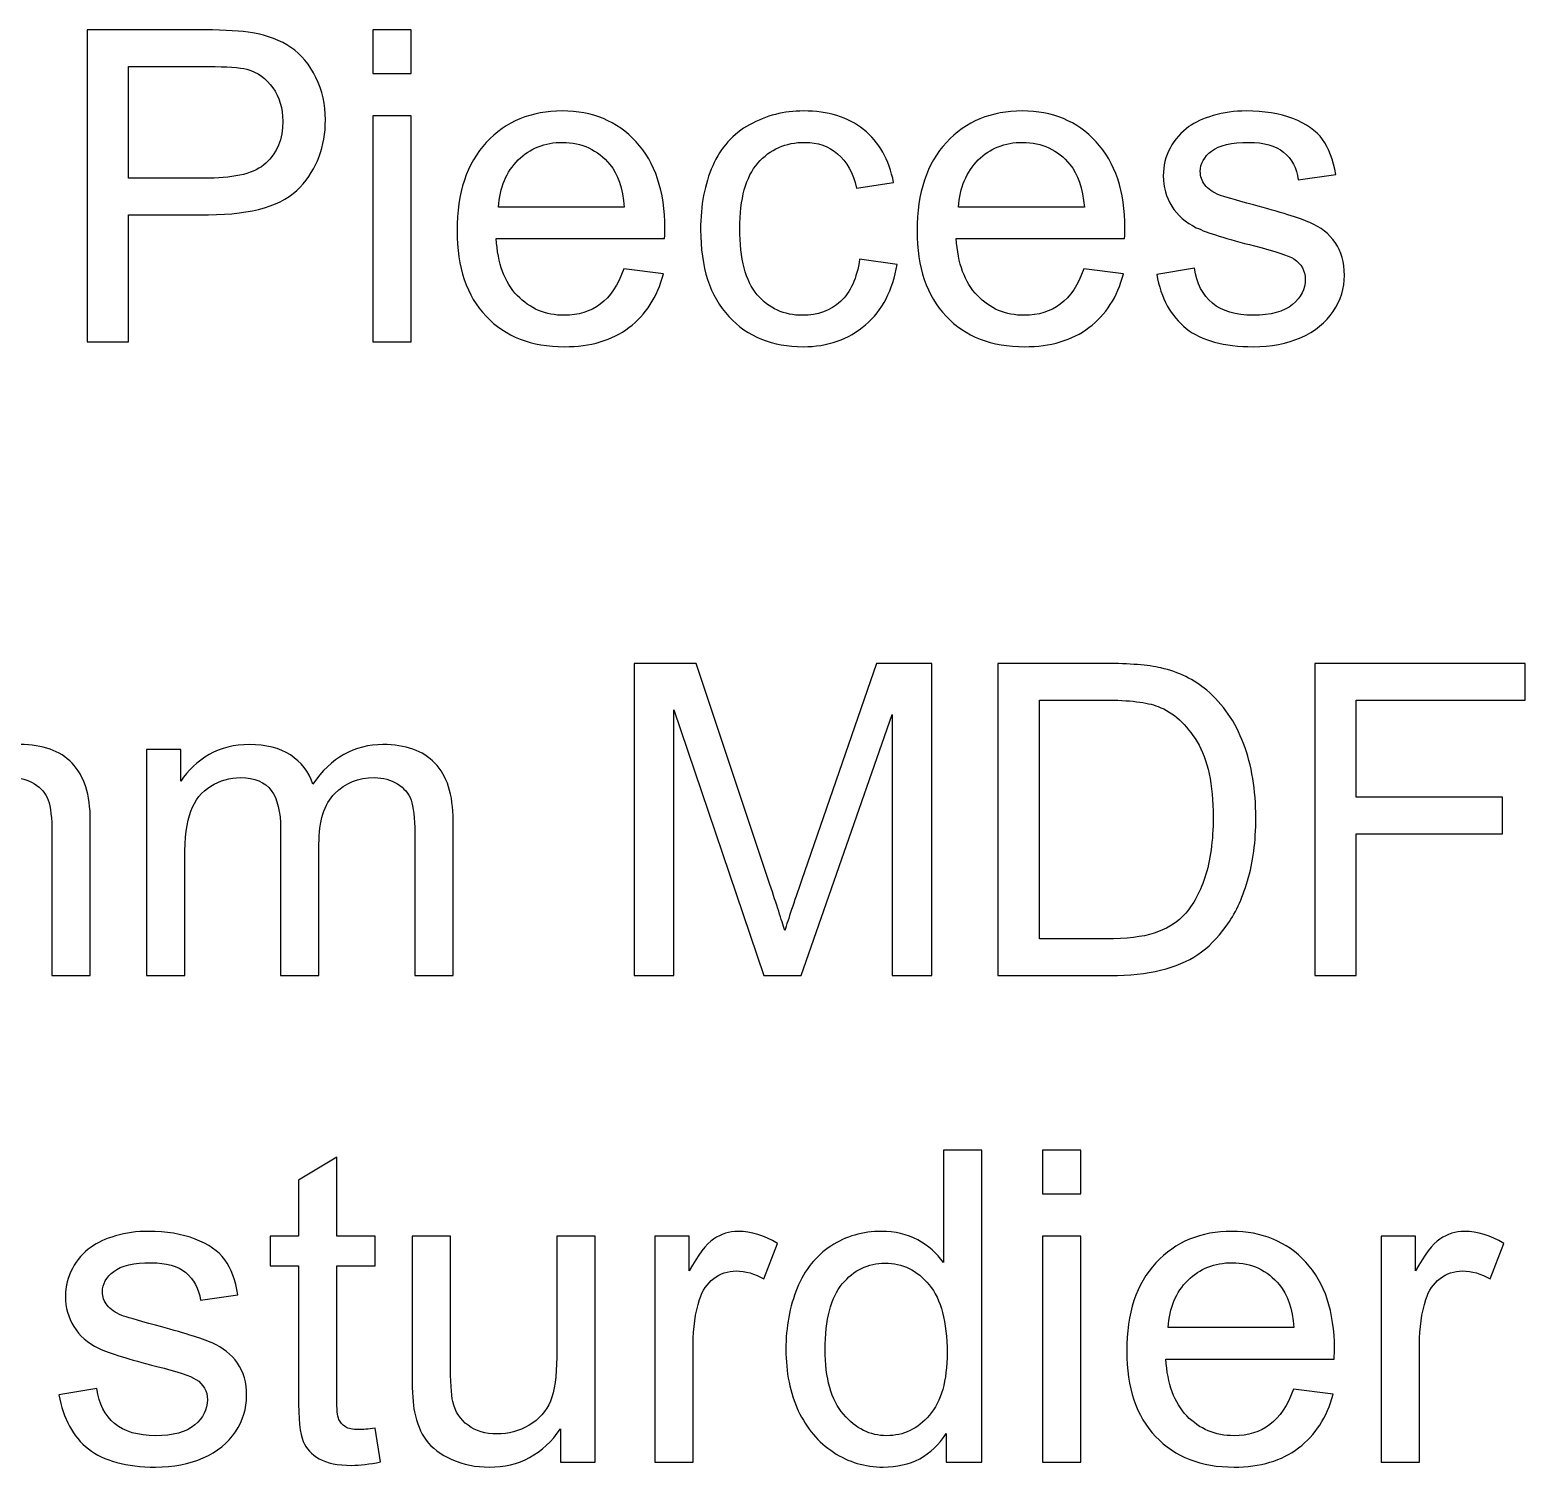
# Model space of a CAD drawing. Header units: millimetres. Extents: x 198 to 2323, y -968 to 148.
# Drawn here: x 537.8 to 625, y -947.5 to -863.8 of the extents above; entities that cross this region are included whole.
import ezdxf

# ---------------------------------------------------------------- set-up
doc = ezdxf.new("R2010")
doc.units = ezdxf.units.MM
doc.header["$MEASUREMENT"] = 0
doc.layers.add('Layer 1', color=7, linetype='Continuous')

msp = doc.modelspace()

# ---------------------------------------------------------------- linework, layer by layer
at = {"layer": 'Layer 1', "color": 250}
for points, knots in [([(541.1625, -881.9377), (541.1625, -881.9377), (541.1625, -863.7513), (541.1625, -863.7513), (541.1625, -863.7513), (548.029, -863.7513), (548.029, -863.7513), (549.2355, -863.7513), (550.1583, -863.8106), (550.7976, -863.9249), (551.6908, -864.073), (552.4401, -864.3567), (553.0455, -864.7715), (553.6508, -865.1906), (554.1377, -865.7748), (554.506, -866.5241), (554.8743, -867.2734), (555.0563, -868.0989), (555.0563, -869.0006), (555.0563, -870.5416), (554.5652, -871.8497), (553.5789, -872.9165), (552.5967, -873.9875), (550.8145, -874.5209), (548.2406, -874.5209), (548.2406, -874.5209), (543.5755, -874.5209), (543.5755, -874.5209), (543.5755, -874.5209), (543.5755, -881.9377), (543.5755, -881.9377), (543.5755, -881.9377), (541.1625, -881.9377), (541.1625, -881.9377)], [0, 0, 0, 0, 0.0909091, 0.0909091, 0.0909091, 0.1818182, 0.1818182, 0.1818182, 0.2727273, 0.2727273, 0.2727273, 0.3636364, 0.3636364, 0.3636364, 0.4545455, 0.4545455, 0.4545455, 0.5454545, 0.5454545, 0.5454545, 0.6363636, 0.6363636, 0.6363636, 0.7272727, 0.7272727, 0.7272727, 0.8181818, 0.8181818, 0.8181818, 0.9090909, 0.9090909, 0.9090909, 1, 1, 1, 1]), ([(557.8249, -866.2913), (557.8249, -866.2913), (557.8249, -863.7513), (557.8249, -863.7513), (557.8249, -863.7513), (560.0601, -863.7513), (560.0601, -863.7513), (560.0601, -863.7513), (560.0601, -866.2913), (560.0601, -866.2913), (560.0601, -866.2913), (557.8249, -866.2913), (557.8249, -866.2913)], [0, 0, 0, 0, 0.25, 0.25, 0.25, 0.5, 0.5, 0.5, 0.75, 0.75, 0.75, 1, 1, 1, 1]), ([(543.5755, -872.3873), (543.5755, -872.3873), (548.2745, -872.3873), (548.2745, -872.3873), (549.8324, -872.3873), (550.933, -872.0994), (551.5892, -871.5195), (552.2411, -870.9395), (552.5671, -870.1267), (552.5671, -869.0726), (552.5671, -868.3148), (552.3766, -867.6629), (551.9914, -867.121), (551.6061, -866.5792), (551.0981, -866.2193), (550.4716, -866.0458), (550.0652, -865.9399), (549.3159, -865.8849), (548.2279, -865.8849), (548.2279, -865.8849), (543.5755, -865.8849), (543.5755, -865.8849), (543.5755, -865.8849), (543.5755, -872.3873), (543.5755, -872.3873)], [0, 0, 0, 0, 0.125, 0.125, 0.125, 0.25, 0.25, 0.25, 0.375, 0.375, 0.375, 0.5, 0.5, 0.5, 0.625, 0.625, 0.625, 0.75, 0.75, 0.75, 0.875, 0.875, 0.875, 1, 1, 1, 1]), ([(557.8249, -881.9377), (557.8249, -881.9377), (557.8249, -868.7551), (557.8249, -868.7551), (557.8249, -868.7551), (560.0601, -868.7551), (560.0601, -868.7551), (560.0601, -868.7551), (560.0601, -881.9377), (560.0601, -881.9377), (560.0601, -881.9377), (557.8249, -881.9377), (557.8249, -881.9377)], [0, 0, 0, 0, 0.25, 0.25, 0.25, 0.5, 0.5, 0.5, 0.75, 0.75, 0.75, 1, 1, 1, 1]), ([(572.4595, -877.6705), (572.4595, -877.6705), (574.7709, -877.9753), (574.7709, -877.9753), (574.4111, -879.3173), (573.738, -880.3629), (572.7558, -881.1037), (571.7737, -881.8446), (570.5206, -882.2171), (568.9924, -882.2171), (567.0705, -882.2171), (565.5465, -881.6244), (564.4204, -880.4391), (563.2943, -879.258), (562.7313, -877.5943), (562.7313, -875.4565), (562.7313, -873.2467), (563.2986, -871.5279), (564.4373, -870.3087), (565.5761, -869.0853), (567.0535, -868.4757), (568.8696, -868.4757), (570.6265, -868.4757), (572.0616, -869.0726), (573.1749, -870.2706), (574.2883, -871.4687), (574.8471, -873.1535), (574.8471, -875.3252), (574.8471, -875.4565), (574.8429, -875.6554), (574.8344, -875.9179), (574.8344, -875.9179), (565.0173, -875.9179), (565.0173, -875.9179), (565.102, -877.3615), (565.5084, -878.4706), (566.245, -879.2368), (566.9773, -880.0031), (567.896, -880.3883), (568.9924, -880.3883), (569.8094, -880.3883), (570.5079, -880.1724), (571.0837, -879.7406), (571.6636, -879.3088), (572.1208, -878.6188), (572.4595, -877.6705)], [0, 0, 0, 0, 0.0666667, 0.0666667, 0.0666667, 0.1333333, 0.1333333, 0.1333333, 0.2, 0.2, 0.2, 0.2666667, 0.2666667, 0.2666667, 0.3333333, 0.3333333, 0.3333333, 0.4, 0.4, 0.4, 0.4666667, 0.4666667, 0.4666667, 0.5333333, 0.5333333, 0.5333333, 0.6, 0.6, 0.6, 0.6666667, 0.6666667, 0.6666667, 0.7333333, 0.7333333, 0.7333333, 0.8, 0.8, 0.8, 0.8666667, 0.8666667, 0.8666667, 0.9333333, 0.9333333, 0.9333333, 1, 1, 1, 1]), ([(586.2051, -877.1117), (586.2051, -877.1117), (588.3895, -877.4165), (588.3895, -877.4165), (588.1482, -878.9193), (587.5386, -880.092), (586.5522, -880.9429), (585.5659, -881.7938), (584.3509, -882.2171), (582.9158, -882.2171), (581.1166, -882.2171), (579.6688, -881.6287), (578.5766, -880.4518), (577.4802, -879.2749), (576.9341, -877.5901), (576.9341, -875.3972), (576.9341, -873.9748), (577.1712, -872.7344), (577.6411, -871.6676), (578.111, -870.6051), (578.8264, -869.805), (579.7916, -869.2758), (580.7526, -868.7424), (581.7982, -868.4757), (582.9327, -868.4757), (584.3594, -868.4757), (585.532, -868.8355), (586.4379, -869.5594), (587.3481, -870.2833), (587.9323, -871.312), (588.1863, -872.6413), (588.1863, -872.6413), (586.0273, -872.9715), (586.0273, -872.9715), (585.8199, -872.0867), (585.4558, -871.4221), (584.9266, -870.9734), (584.4017, -870.5289), (583.7667, -870.3045), (583.0216, -870.3045), (581.8956, -870.3045), (580.9812, -870.7067), (580.2742, -871.511), (579.5715, -872.3196), (579.2201, -873.5896), (579.2201, -875.3337), (579.2201, -877.1032), (579.5588, -878.3859), (580.2361, -879.186), (580.9177, -879.9861), (581.8024, -880.3883), (582.8904, -880.3883), (583.7709, -880.3883), (584.5033, -880.1216), (585.0875, -879.584), (585.6759, -879.0506), (586.0485, -878.2251), (586.2051, -877.1117)], [0, 0, 0, 0, 0.0526316, 0.0526316, 0.0526316, 0.1052632, 0.1052632, 0.1052632, 0.1578947, 0.1578947, 0.1578947, 0.2105263, 0.2105263, 0.2105263, 0.2631579, 0.2631579, 0.2631579, 0.3157895, 0.3157895, 0.3157895, 0.3684211, 0.3684211, 0.3684211, 0.4210526, 0.4210526, 0.4210526, 0.4736842, 0.4736842, 0.4736842, 0.5263158, 0.5263158, 0.5263158, 0.5789474, 0.5789474, 0.5789474, 0.6315789, 0.6315789, 0.6315789, 0.6842105, 0.6842105, 0.6842105, 0.7368421, 0.7368421, 0.7368421, 0.7894737, 0.7894737, 0.7894737, 0.8421053, 0.8421053, 0.8421053, 0.8947368, 0.8947368, 0.8947368, 0.9473684, 0.9473684, 0.9473684, 1, 1, 1, 1]), ([(599.2861, -877.6705), (599.2861, -877.6705), (601.5975, -877.9753), (601.5975, -877.9753), (601.2377, -879.3173), (600.5646, -880.3629), (599.5824, -881.1037), (598.6003, -881.8446), (597.3472, -882.2171), (595.819, -882.2171), (593.8971, -882.2171), (592.3731, -881.6244), (591.247, -880.4391), (590.1209, -879.258), (589.5579, -877.5943), (589.5579, -875.4565), (589.5579, -873.2467), (590.1252, -871.5279), (591.2639, -870.3087), (592.4027, -869.0853), (593.8801, -868.4757), (595.6962, -868.4757), (597.4531, -868.4757), (598.8882, -869.0726), (600.0015, -870.2706), (601.1149, -871.4687), (601.6737, -873.1535), (601.6737, -875.3252), (601.6737, -875.4565), (601.6695, -875.6554), (601.661, -875.9179), (601.661, -875.9179), (591.8439, -875.9179), (591.8439, -875.9179), (591.9286, -877.3615), (592.335, -878.4706), (593.0716, -879.2368), (593.8039, -880.0031), (594.7226, -880.3883), (595.819, -880.3883), (596.636, -880.3883), (597.3345, -880.1724), (597.9103, -879.7406), (598.4902, -879.3088), (598.9474, -878.6188), (599.2861, -877.6705)], [0, 0, 0, 0, 0.0666667, 0.0666667, 0.0666667, 0.1333333, 0.1333333, 0.1333333, 0.2, 0.2, 0.2, 0.2666667, 0.2666667, 0.2666667, 0.3333333, 0.3333333, 0.3333333, 0.4, 0.4, 0.4, 0.4666667, 0.4666667, 0.4666667, 0.5333333, 0.5333333, 0.5333333, 0.6, 0.6, 0.6, 0.6666667, 0.6666667, 0.6666667, 0.7333333, 0.7333333, 0.7333333, 0.8, 0.8, 0.8, 0.8666667, 0.8666667, 0.8666667, 0.9333333, 0.9333333, 0.9333333, 1, 1, 1, 1]), ([(603.5321, -878.0007), (603.5321, -878.0007), (605.7419, -877.6451), (605.7419, -877.6451), (605.8647, -878.5299), (606.2118, -879.2072), (606.7791, -879.6813), (607.3463, -880.1512), (608.1422, -880.3883), (609.1582, -880.3883), (610.1869, -880.3883), (610.9489, -880.1809), (611.4484, -879.7618), (611.9437, -879.3469), (612.1935, -878.8558), (612.1935, -878.2928), (612.1935, -877.789), (611.9691, -877.3911), (611.5246, -877.1032), (611.2114, -876.9043), (610.4494, -876.6545), (609.2386, -876.3455), (607.6046, -875.9348), (606.4743, -875.5792), (605.8393, -875.2787), (605.2085, -874.9739), (604.7301, -874.559), (604.4042, -874.0256), (604.0782, -873.4964), (603.9131, -872.908), (603.9131, -872.2645), (603.9131, -871.6761), (604.0486, -871.1342), (604.3153, -870.6347), (604.5862, -870.1352), (604.9503, -869.7203), (605.4117, -869.3901), (605.7588, -869.1361), (606.233, -868.9202), (606.8299, -868.7424), (607.431, -868.5646), (608.0702, -868.4757), (608.756, -868.4757), (609.789, -868.4757), (610.6949, -868.6239), (611.4738, -868.9244), (612.257, -869.2208), (612.8327, -869.6272), (613.2053, -870.1352), (613.5736, -870.6474), (613.8318, -871.329), (613.9715, -872.1841), (613.9715, -872.1841), (611.7871, -872.4889), (611.7871, -872.4889), (611.6897, -871.8031), (611.4019, -871.2655), (610.9277, -870.8802), (610.4536, -870.495), (609.7847, -870.3045), (608.9169, -870.3045), (607.8967, -870.3045), (607.1643, -870.4738), (606.7283, -870.8125), (606.2922, -871.1512), (606.0721, -871.5491), (606.0721, -872.0021), (606.0721, -872.2899), (606.161, -872.5524), (606.343, -872.7852), (606.5251, -873.0223), (606.8087, -873.2213), (607.1982, -873.3779), (607.4225, -873.4626), (608.0745, -873.6531), (609.1667, -873.9494), (610.7415, -874.3685), (611.8421, -874.7156), (612.4687, -874.9823), (613.0952, -875.249), (613.5863, -875.6427), (613.9419, -876.1507), (614.3017, -876.663), (614.4795, -877.298), (614.4795, -878.06), (614.4795, -878.8008), (614.2636, -879.4993), (613.8276, -880.1555), (613.3915, -880.8116), (612.765, -881.3196), (611.948, -881.6795), (611.1267, -882.0393), (610.1996, -882.2171), (609.1667, -882.2171), (607.4564, -882.2171), (606.1483, -881.8615), (605.2508, -881.1545), (604.3534, -880.4433), (603.7819, -879.3935), (603.5321, -878.0007)], [0, 0, 0, 0, 0.030303, 0.030303, 0.030303, 0.0606061, 0.0606061, 0.0606061, 0.0909091, 0.0909091, 0.0909091, 0.1212121, 0.1212121, 0.1212121, 0.1515152, 0.1515152, 0.1515152, 0.1818182, 0.1818182, 0.1818182, 0.2121212, 0.2121212, 0.2121212, 0.2424242, 0.2424242, 0.2424242, 0.2727273, 0.2727273, 0.2727273, 0.3030303, 0.3030303, 0.3030303, 0.3333333, 0.3333333, 0.3333333, 0.3636364, 0.3636364, 0.3636364, 0.3939394, 0.3939394, 0.3939394, 0.4242424, 0.4242424, 0.4242424, 0.4545455, 0.4545455, 0.4545455, 0.4848485, 0.4848485, 0.4848485, 0.5151515, 0.5151515, 0.5151515, 0.5454545, 0.5454545, 0.5454545, 0.5757576, 0.5757576, 0.5757576, 0.6060606, 0.6060606, 0.6060606, 0.6363636, 0.6363636, 0.6363636, 0.6666667, 0.6666667, 0.6666667, 0.6969697, 0.6969697, 0.6969697, 0.7272727, 0.7272727, 0.7272727, 0.7575758, 0.7575758, 0.7575758, 0.7878788, 0.7878788, 0.7878788, 0.8181818, 0.8181818, 0.8181818, 0.8484848, 0.8484848, 0.8484848, 0.8787879, 0.8787879, 0.8787879, 0.9090909, 0.9090909, 0.9090909, 0.9393939, 0.9393939, 0.9393939, 0.969697, 0.969697, 0.969697, 1, 1, 1, 1]), ([(565.1443, -874.0891), (565.1443, -874.0891), (572.4849, -874.0891), (572.4849, -874.0891), (572.3875, -872.98), (572.1039, -872.1502), (571.6425, -871.5957), (570.9355, -870.7363), (570.0126, -870.3045), (568.8823, -870.3045), (567.8579, -870.3045), (566.9985, -870.6474), (566.3, -871.3332), (565.6057, -872.019), (565.2205, -872.9376), (565.1443, -874.0891)], [0, 0, 0, 0, 0.2, 0.2, 0.2, 0.4, 0.4, 0.4, 0.6, 0.6, 0.6, 0.8, 0.8, 0.8, 1, 1, 1, 1]), ([(591.9709, -874.0891), (591.9709, -874.0891), (599.3115, -874.0891), (599.3115, -874.0891), (599.2141, -872.98), (598.9305, -872.1502), (598.4691, -871.5957), (597.7621, -870.7363), (596.8392, -870.3045), (595.7089, -870.3045), (594.6845, -870.3045), (593.8251, -870.6474), (593.1266, -871.3332), (592.4323, -872.019), (592.0471, -872.9376), (591.9709, -874.0891)], [0, 0, 0, 0, 0.2, 0.2, 0.2, 0.4, 0.4, 0.4, 0.6, 0.6, 0.6, 0.8, 0.8, 0.8, 1, 1, 1, 1]), ([(573.0654, -918.8699), (573.0654, -918.8699), (573.0654, -900.6835), (573.0654, -900.6835), (573.0654, -900.6835), (576.6722, -900.6835), (576.6722, -900.6835), (576.6722, -900.6835), (580.9733, -913.5571), (580.9733, -913.5571), (581.3712, -914.7551), (581.6591, -915.6526), (581.8411, -916.2495), (582.0485, -915.5891), (582.3745, -914.6154), (582.8148, -913.3327), (582.8148, -913.3327), (587.192, -900.6835), (587.192, -900.6835), (587.192, -900.6835), (590.4136, -900.6835), (590.4136, -900.6835), (590.4136, -900.6835), (590.4136, -918.8699), (590.4136, -918.8699), (590.4136, -918.8699), (588.1022, -918.8699), (588.1022, -918.8699), (588.1022, -918.8699), (588.1022, -903.6553), (588.1022, -903.6553), (588.1022, -903.6553), (582.7936, -918.8699), (582.7936, -918.8699), (582.7936, -918.8699), (580.6261, -918.8699), (580.6261, -918.8699), (580.6261, -918.8699), (575.3768, -903.3759), (575.3768, -903.3759), (575.3768, -903.3759), (575.3768, -918.8699), (575.3768, -918.8699), (575.3768, -918.8699), (573.0654, -918.8699), (573.0654, -918.8699)], [0, 0, 0, 0, 0.0666667, 0.0666667, 0.0666667, 0.1333333, 0.1333333, 0.1333333, 0.2, 0.2, 0.2, 0.2666667, 0.2666667, 0.2666667, 0.3333333, 0.3333333, 0.3333333, 0.4, 0.4, 0.4, 0.4666667, 0.4666667, 0.4666667, 0.5333333, 0.5333333, 0.5333333, 0.6, 0.6, 0.6, 0.6666667, 0.6666667, 0.6666667, 0.7333333, 0.7333333, 0.7333333, 0.8, 0.8, 0.8, 0.8666667, 0.8666667, 0.8666667, 0.9333333, 0.9333333, 0.9333333, 1, 1, 1, 1]), ([(594.2744, -918.8699), (594.2744, -918.8699), (594.2744, -900.6835), (594.2744, -900.6835), (594.2744, -900.6835), (600.5397, -900.6835), (600.5397, -900.6835), (601.9537, -900.6835), (603.0332, -900.7682), (603.7782, -900.9417), (604.8196, -901.183), (605.7086, -901.6191), (606.4452, -902.2456), (607.4062, -903.0584), (608.1216, -904.0913), (608.5958, -905.3529), (609.0741, -906.6144), (609.3112, -908.058), (609.3112, -909.6793), (609.3112, -911.0594), (609.1503, -912.2828), (608.8286, -913.3496), (608.5069, -914.4164), (608.092, -915.3012), (607.5882, -915.9997), (607.0802, -916.6982), (606.5299, -917.2485), (605.9288, -917.6465), (605.3319, -918.0486), (604.608, -918.3534), (603.7613, -918.5609), (602.9104, -918.7683), (601.9367, -918.8699), (600.8361, -918.8699), (600.8361, -918.8699), (594.2744, -918.8699), (594.2744, -918.8699)], [0, 0, 0, 0, 0.0833333, 0.0833333, 0.0833333, 0.1666667, 0.1666667, 0.1666667, 0.25, 0.25, 0.25, 0.3333333, 0.3333333, 0.3333333, 0.4166667, 0.4166667, 0.4166667, 0.5, 0.5, 0.5, 0.5833333, 0.5833333, 0.5833333, 0.6666667, 0.6666667, 0.6666667, 0.75, 0.75, 0.75, 0.8333333, 0.8333333, 0.8333333, 0.9166667, 0.9166667, 0.9166667, 1, 1, 1, 1]), ([(612.7444, -918.8699), (612.7444, -918.8699), (612.7444, -900.6835), (612.7444, -900.6835), (612.7444, -900.6835), (625.0126, -900.6835), (625.0126, -900.6835), (625.0126, -900.6835), (625.0126, -902.8171), (625.0126, -902.8171), (625.0126, -902.8171), (615.1574, -902.8171), (615.1574, -902.8171), (615.1574, -902.8171), (615.1574, -908.4813), (615.1574, -908.4813), (615.1574, -908.4813), (623.6918, -908.4813), (623.6918, -908.4813), (623.6918, -908.4813), (623.6918, -910.6149), (623.6918, -910.6149), (623.6918, -910.6149), (615.1574, -910.6149), (615.1574, -910.6149), (615.1574, -910.6149), (615.1574, -918.8699), (615.1574, -918.8699), (615.1574, -918.8699), (612.7444, -918.8699), (612.7444, -918.8699)], [0, 0, 0, 0, 0.1, 0.1, 0.1, 0.2, 0.2, 0.2, 0.3, 0.3, 0.3, 0.4, 0.4, 0.4, 0.5, 0.5, 0.5, 0.6, 0.6, 0.6, 0.7, 0.7, 0.7, 0.8, 0.8, 0.8, 0.9, 0.9, 0.9, 1, 1, 1, 1]), ([(596.6874, -916.7363), (596.6874, -916.7363), (600.5651, -916.7363), (600.5651, -916.7363), (601.7632, -916.7363), (602.703, -916.6262), (603.3845, -916.4019), (604.0661, -916.1775), (604.608, -915.8642), (605.0144, -915.4578), (605.5816, -914.8863), (606.0261, -914.1159), (606.3436, -913.1507), (606.6611, -912.1855), (606.822, -911.0171), (606.822, -909.6412), (606.822, -907.7362), (606.5087, -906.2715), (605.8864, -905.247), (605.2641, -904.2226), (604.5064, -903.5368), (603.6131, -903.1896), (602.9697, -902.9399), (601.9325, -902.8171), (600.5016, -902.8171), (600.5016, -902.8171), (596.6874, -902.8171), (596.6874, -902.8171), (596.6874, -902.8171), (596.6874, -916.7363), (596.6874, -916.7363)], [0, 0, 0, 0, 0.1, 0.1, 0.1, 0.2, 0.2, 0.2, 0.3, 0.3, 0.3, 0.4, 0.4, 0.4, 0.5, 0.5, 0.5, 0.6, 0.6, 0.6, 0.7, 0.7, 0.7, 0.8, 0.8, 0.8, 0.9, 0.9, 0.9, 1, 1, 1, 1]), ([(523.4634, -918.8699), (523.4634, -918.8699), (523.4634, -905.6873), (523.4634, -905.6873), (523.4634, -905.6873), (525.47, -905.6873), (525.47, -905.6873), (525.47, -905.6873), (525.47, -907.55), (525.47, -907.55), (525.8806, -906.9065), (526.431, -906.3858), (527.1168, -905.9963), (527.8026, -905.6026), (528.5815, -905.4079), (529.4578, -905.4079), (530.4315, -905.4079), (531.2316, -905.6111), (531.8539, -906.0133), (532.4762, -906.4197), (532.9164, -906.9827), (533.1704, -907.7108), (534.2203, -906.1741), (535.5792, -905.4079), (537.2556, -905.4079), (538.5679, -905.4079), (539.5797, -905.7677), (540.2824, -906.4916), (540.9894, -907.2155), (541.345, -908.3289), (541.345, -909.8317), (541.345, -909.8317), (541.345, -918.8699), (541.345, -918.8699), (541.345, -918.8699), (539.1098, -918.8699), (539.1098, -918.8699), (539.1098, -918.8699), (539.1098, -910.5726), (539.1098, -910.5726), (539.1098, -909.6836), (539.0336, -909.0401), (538.8897, -908.6464), (538.7457, -908.2527), (538.4833, -907.9394), (538.098, -907.6981), (537.717, -907.4568), (537.2683, -907.3383), (536.7561, -907.3383), (535.8247, -907.3383), (535.0543, -907.6473), (534.4404, -908.2612), (533.8266, -908.8792), (533.5218, -909.8656), (533.5218, -911.2203), (533.5218, -911.2203), (533.5218, -918.8699), (533.5218, -918.8699), (533.5218, -918.8699), (531.2866, -918.8699), (531.2866, -918.8699), (531.2866, -918.8699), (531.2866, -910.3143), (531.2866, -910.3143), (531.2866, -909.3237), (531.1046, -908.5787), (530.7405, -908.0834), (530.3764, -907.5881), (529.7795, -907.3383), (528.954, -907.3383), (528.3275, -907.3383), (527.7475, -907.5034), (527.2141, -907.8336), (526.6807, -908.1638), (526.2955, -908.6464), (526.0542, -909.2856), (525.8171, -909.9206), (525.6986, -910.8393), (525.6986, -912.0373), (525.6986, -912.0373), (525.6986, -918.8699), (525.6986, -918.8699), (525.6986, -918.8699), (523.4634, -918.8699), (523.4634, -918.8699)], [0, 0, 0, 0, 0.0357143, 0.0357143, 0.0357143, 0.0714286, 0.0714286, 0.0714286, 0.1071429, 0.1071429, 0.1071429, 0.1428571, 0.1428571, 0.1428571, 0.1785714, 0.1785714, 0.1785714, 0.2142857, 0.2142857, 0.2142857, 0.25, 0.25, 0.25, 0.2857143, 0.2857143, 0.2857143, 0.3214286, 0.3214286, 0.3214286, 0.3571429, 0.3571429, 0.3571429, 0.3928571, 0.3928571, 0.3928571, 0.4285714, 0.4285714, 0.4285714, 0.4642857, 0.4642857, 0.4642857, 0.5, 0.5, 0.5, 0.5357143, 0.5357143, 0.5357143, 0.5714286, 0.5714286, 0.5714286, 0.6071429, 0.6071429, 0.6071429, 0.6428571, 0.6428571, 0.6428571, 0.6785714, 0.6785714, 0.6785714, 0.7142857, 0.7142857, 0.7142857, 0.75, 0.75, 0.75, 0.7857143, 0.7857143, 0.7857143, 0.8214286, 0.8214286, 0.8214286, 0.8571429, 0.8571429, 0.8571429, 0.8928571, 0.8928571, 0.8928571, 0.9285714, 0.9285714, 0.9285714, 0.9642857, 0.9642857, 0.9642857, 1, 1, 1, 1]), ([(544.6216, -918.8699), (544.6216, -918.8699), (544.6216, -905.6873), (544.6216, -905.6873), (544.6216, -905.6873), (546.6282, -905.6873), (546.6282, -905.6873), (546.6282, -905.6873), (546.6282, -907.55), (546.6282, -907.55), (547.0388, -906.9065), (547.5892, -906.3858), (548.275, -905.9963), (548.9608, -905.6026), (549.7397, -905.4079), (550.616, -905.4079), (551.5897, -905.4079), (552.3898, -905.6111), (553.0121, -906.0133), (553.6344, -906.4197), (554.0746, -906.9827), (554.3286, -907.7108), (555.3785, -906.1741), (556.7374, -905.4079), (558.4138, -905.4079), (559.7261, -905.4079), (560.7379, -905.7677), (561.4406, -906.4916), (562.1476, -907.2155), (562.5032, -908.3289), (562.5032, -909.8317), (562.5032, -909.8317), (562.5032, -918.8699), (562.5032, -918.8699), (562.5032, -918.8699), (560.268, -918.8699), (560.268, -918.8699), (560.268, -918.8699), (560.268, -910.5726), (560.268, -910.5726), (560.268, -909.6836), (560.1918, -909.0401), (560.0479, -908.6464), (559.9039, -908.2527), (559.6415, -907.9394), (559.2562, -907.6981), (558.8752, -907.4568), (558.4265, -907.3383), (557.9143, -907.3383), (556.9829, -907.3383), (556.2125, -907.6473), (555.5986, -908.2612), (554.9848, -908.8792), (554.68, -909.8656), (554.68, -911.2203), (554.68, -911.2203), (554.68, -918.8699), (554.68, -918.8699), (554.68, -918.8699), (552.4448, -918.8699), (552.4448, -918.8699), (552.4448, -918.8699), (552.4448, -910.3143), (552.4448, -910.3143), (552.4448, -909.3237), (552.2628, -908.5787), (551.8987, -908.0834), (551.5346, -907.5881), (550.9377, -907.3383), (550.1122, -907.3383), (549.4857, -907.3383), (548.9057, -907.5034), (548.3723, -907.8336), (547.8389, -908.1638), (547.4537, -908.6464), (547.2124, -909.2856), (546.9753, -909.9206), (546.8568, -910.8393), (546.8568, -912.0373), (546.8568, -912.0373), (546.8568, -918.8699), (546.8568, -918.8699), (546.8568, -918.8699), (544.6216, -918.8699), (544.6216, -918.8699)], [0, 0, 0, 0, 0.0357143, 0.0357143, 0.0357143, 0.0714286, 0.0714286, 0.0714286, 0.1071429, 0.1071429, 0.1071429, 0.1428571, 0.1428571, 0.1428571, 0.1785714, 0.1785714, 0.1785714, 0.2142857, 0.2142857, 0.2142857, 0.25, 0.25, 0.25, 0.2857143, 0.2857143, 0.2857143, 0.3214286, 0.3214286, 0.3214286, 0.3571429, 0.3571429, 0.3571429, 0.3928571, 0.3928571, 0.3928571, 0.4285714, 0.4285714, 0.4285714, 0.4642857, 0.4642857, 0.4642857, 0.5, 0.5, 0.5, 0.5357143, 0.5357143, 0.5357143, 0.5714286, 0.5714286, 0.5714286, 0.6071429, 0.6071429, 0.6071429, 0.6428571, 0.6428571, 0.6428571, 0.6785714, 0.6785714, 0.6785714, 0.7142857, 0.7142857, 0.7142857, 0.75, 0.75, 0.75, 0.7857143, 0.7857143, 0.7857143, 0.8214286, 0.8214286, 0.8214286, 0.8571429, 0.8571429, 0.8571429, 0.8928571, 0.8928571, 0.8928571, 0.9285714, 0.9285714, 0.9285714, 0.9642857, 0.9642857, 0.9642857, 1, 1, 1, 1]), ([(591.256, -947.246), (591.256, -947.246), (591.256, -945.5738), (591.256, -945.5738), (590.422, -946.8735), (589.1944, -947.5254), (587.573, -947.5254), (586.5231, -947.5254), (585.5579, -947.2375), (584.6816, -946.6576), (583.8011, -946.0818), (583.1195, -945.2733), (582.6327, -944.2403), (582.1501, -943.2032), (581.9088, -942.0136), (581.9088, -940.6674), (581.9088, -939.3551), (582.1289, -938.1655), (582.565, -937.0945), (583.0052, -936.0277), (583.6614, -935.2064), (584.5377, -934.6391), (585.4098, -934.0676), (586.3919, -933.784), (587.4714, -933.784), (588.2673, -933.784), (588.9742, -933.9533), (589.5923, -934.2878), (590.2104, -934.6222), (590.7141, -935.0625), (591.1036, -935.6001), (591.1036, -935.6001), (591.1036, -929.0596), (591.1036, -929.0596), (591.1036, -929.0596), (593.3388, -929.0596), (593.3388, -929.0596), (593.3388, -929.0596), (593.3388, -947.246), (593.3388, -947.246), (593.3388, -947.246), (591.256, -947.246), (591.256, -947.246)], [0, 0, 0, 0, 0.0714286, 0.0714286, 0.0714286, 0.1428571, 0.1428571, 0.1428571, 0.2142857, 0.2142857, 0.2142857, 0.2857143, 0.2857143, 0.2857143, 0.3571429, 0.3571429, 0.3571429, 0.4285714, 0.4285714, 0.4285714, 0.5, 0.5, 0.5, 0.5714286, 0.5714286, 0.5714286, 0.6428571, 0.6428571, 0.6428571, 0.7142857, 0.7142857, 0.7142857, 0.7857143, 0.7857143, 0.7857143, 0.8571429, 0.8571429, 0.8571429, 0.9285714, 0.9285714, 0.9285714, 1, 1, 1, 1]), ([(596.8736, -931.5996), (596.8736, -931.5996), (596.8736, -929.0596), (596.8736, -929.0596), (596.8736, -929.0596), (599.1088, -929.0596), (599.1088, -929.0596), (599.1088, -929.0596), (599.1088, -931.5996), (599.1088, -931.5996), (599.1088, -931.5996), (596.8736, -931.5996), (596.8736, -931.5996)], [0, 0, 0, 0, 0.25, 0.25, 0.25, 0.5, 0.5, 0.5, 0.75, 0.75, 0.75, 1, 1, 1, 1]), ([(557.9566, -945.2521), (557.9566, -945.2521), (558.2614, -947.2248), (558.2614, -947.2248), (557.6349, -947.3561), (557.0718, -947.4238), (556.5808, -947.4238), (555.7722, -947.4238), (555.1457, -947.2968), (554.6969, -947.0386), (554.2524, -946.7803), (553.9392, -946.4459), (553.7571, -946.0268), (553.5751, -945.6077), (553.4862, -944.7272), (553.4862, -943.3852), (553.4862, -943.3852), (553.4862, -935.7906), (553.4862, -935.7906), (553.4862, -935.7906), (551.8352, -935.7906), (551.8352, -935.7906), (551.8352, -935.7906), (551.8352, -934.0634), (551.8352, -934.0634), (551.8352, -934.0634), (553.4862, -934.0634), (553.4862, -934.0634), (553.4862, -934.0634), (553.4862, -930.8037), (553.4862, -930.8037), (553.4862, -930.8037), (555.7214, -929.4618), (555.7214, -929.4618), (555.7214, -929.4618), (555.7214, -934.0634), (555.7214, -934.0634), (555.7214, -934.0634), (557.9566, -934.0634), (557.9566, -934.0634), (557.9566, -934.0634), (557.9566, -935.7906), (557.9566, -935.7906), (557.9566, -935.7906), (555.7214, -935.7906), (555.7214, -935.7906), (555.7214, -935.7906), (555.7214, -943.5122), (555.7214, -943.5122), (555.7214, -944.1514), (555.7595, -944.5621), (555.8399, -944.7441), (555.9161, -944.9261), (556.0431, -945.0701), (556.2209, -945.1801), (556.3987, -945.286), (556.6527, -945.341), (556.9829, -945.341), (557.2285, -945.341), (557.5544, -945.3114), (557.9566, -945.2521)], [0, 0, 0, 0, 0.05, 0.05, 0.05, 0.1, 0.1, 0.1, 0.15, 0.15, 0.15, 0.2, 0.2, 0.2, 0.25, 0.25, 0.25, 0.3, 0.3, 0.3, 0.35, 0.35, 0.35, 0.4, 0.4, 0.4, 0.45, 0.45, 0.45, 0.5, 0.5, 0.5, 0.55, 0.55, 0.55, 0.6, 0.6, 0.6, 0.65, 0.65, 0.65, 0.7, 0.7, 0.7, 0.75, 0.75, 0.75, 0.8, 0.8, 0.8, 0.85, 0.85, 0.85, 0.9, 0.9, 0.9, 0.95, 0.95, 0.95, 1, 1, 1, 1]), ([(539.5162, -943.309), (539.5162, -943.309), (541.726, -942.9534), (541.726, -942.9534), (541.8488, -943.8382), (542.1959, -944.5155), (542.7632, -944.9896), (543.3304, -945.4595), (544.1263, -945.6966), (545.1423, -945.6966), (546.171, -945.6966), (546.933, -945.4892), (547.4325, -945.0701), (547.9278, -944.6552), (548.1776, -944.1641), (548.1776, -943.6011), (548.1776, -943.0973), (547.9532, -942.6994), (547.5087, -942.4115), (547.1955, -942.2126), (546.4335, -941.9628), (545.2227, -941.6538), (543.5887, -941.2431), (542.4584, -940.8875), (541.8234, -940.587), (541.1926, -940.2822), (540.7142, -939.8673), (540.3883, -939.3339), (540.0623, -938.8047), (539.8972, -938.2163), (539.8972, -937.5728), (539.8972, -936.9844), (540.0327, -936.4425), (540.2994, -935.943), (540.5703, -935.4435), (540.9344, -935.0286), (541.3958, -934.6984), (541.7429, -934.4444), (542.2171, -934.2285), (542.814, -934.0507), (543.4151, -933.8729), (544.0543, -933.784), (544.7401, -933.784), (545.7731, -933.784), (546.679, -933.9322), (547.4579, -934.2327), (548.2411, -934.5291), (548.8168, -934.9355), (549.1894, -935.4435), (549.5577, -935.9557), (549.8159, -936.6373), (549.9556, -937.4924), (549.9556, -937.4924), (547.7712, -937.7972), (547.7712, -937.7972), (547.6738, -937.1114), (547.386, -936.5738), (546.9118, -936.1885), (546.4377, -935.8033), (545.7688, -935.6128), (544.901, -935.6128), (543.8808, -935.6128), (543.1484, -935.7821), (542.7124, -936.1208), (542.2763, -936.4595), (542.0562, -936.8574), (542.0562, -937.3104), (542.0562, -937.5982), (542.1451, -937.8607), (542.3271, -938.0935), (542.5092, -938.3306), (542.7928, -938.5296), (543.1823, -938.6862), (543.4066, -938.7709), (544.0586, -938.9614), (545.1508, -939.2577), (546.7256, -939.6768), (547.8262, -940.0239), (548.4528, -940.2906), (549.0793, -940.5573), (549.5704, -940.951), (549.926, -941.459), (550.2858, -941.9713), (550.4636, -942.6063), (550.4636, -943.3683), (550.4636, -944.1091), (550.2477, -944.8076), (549.8117, -945.4638), (549.3756, -946.1199), (548.7491, -946.6279), (547.9321, -946.9878), (547.1108, -947.3476), (546.1837, -947.5254), (545.1508, -947.5254), (543.4405, -947.5254), (542.1324, -947.1698), (541.2349, -946.4628), (540.3375, -945.7516), (539.766, -944.7018), (539.5162, -943.309)], [0, 0, 0, 0, 0.030303, 0.030303, 0.030303, 0.0606061, 0.0606061, 0.0606061, 0.0909091, 0.0909091, 0.0909091, 0.1212121, 0.1212121, 0.1212121, 0.1515152, 0.1515152, 0.1515152, 0.1818182, 0.1818182, 0.1818182, 0.2121212, 0.2121212, 0.2121212, 0.2424242, 0.2424242, 0.2424242, 0.2727273, 0.2727273, 0.2727273, 0.3030303, 0.3030303, 0.3030303, 0.3333333, 0.3333333, 0.3333333, 0.3636364, 0.3636364, 0.3636364, 0.3939394, 0.3939394, 0.3939394, 0.4242424, 0.4242424, 0.4242424, 0.4545455, 0.4545455, 0.4545455, 0.4848485, 0.4848485, 0.4848485, 0.5151515, 0.5151515, 0.5151515, 0.5454545, 0.5454545, 0.5454545, 0.5757576, 0.5757576, 0.5757576, 0.6060606, 0.6060606, 0.6060606, 0.6363636, 0.6363636, 0.6363636, 0.6666667, 0.6666667, 0.6666667, 0.6969697, 0.6969697, 0.6969697, 0.7272727, 0.7272727, 0.7272727, 0.7575758, 0.7575758, 0.7575758, 0.7878788, 0.7878788, 0.7878788, 0.8181818, 0.8181818, 0.8181818, 0.8484848, 0.8484848, 0.8484848, 0.8787879, 0.8787879, 0.8787879, 0.9090909, 0.9090909, 0.9090909, 0.9393939, 0.9393939, 0.9393939, 0.969697, 0.969697, 0.969697, 1, 1, 1, 1]), ([(574.2634, -947.246), (574.2634, -947.246), (574.2634, -934.0634), (574.2634, -934.0634), (574.2634, -934.0634), (576.27, -934.0634), (576.27, -934.0634), (576.27, -934.0634), (576.27, -936.0827), (576.27, -936.0827), (576.7822, -935.1471), (577.2564, -934.5291), (577.6924, -934.2327), (578.1284, -933.9322), (578.6068, -933.784), (579.1275, -933.784), (579.881, -933.784), (580.6473, -934.0211), (581.4262, -934.491), (581.4262, -934.491), (580.6303, -936.5526), (580.6303, -936.5526), (580.0885, -936.2478), (579.5466, -936.0954), (579.0047, -936.0954), (578.5179, -936.0954), (578.0819, -936.2436), (577.6966, -936.5357), (577.3114, -936.8278), (577.0362, -937.2342), (576.8711, -937.7549), (576.6214, -938.5465), (576.4986, -939.4143), (576.4986, -940.3584), (576.4986, -940.3584), (576.4986, -947.246), (576.4986, -947.246), (576.4986, -947.246), (574.2634, -947.246), (574.2634, -947.246)], [0, 0, 0, 0, 0.0769231, 0.0769231, 0.0769231, 0.1538462, 0.1538462, 0.1538462, 0.2307692, 0.2307692, 0.2307692, 0.3076923, 0.3076923, 0.3076923, 0.3846154, 0.3846154, 0.3846154, 0.4615385, 0.4615385, 0.4615385, 0.5384615, 0.5384615, 0.5384615, 0.6153846, 0.6153846, 0.6153846, 0.6923077, 0.6923077, 0.6923077, 0.7692308, 0.7692308, 0.7692308, 0.8461538, 0.8461538, 0.8461538, 0.9230769, 0.9230769, 0.9230769, 1, 1, 1, 1]), ([(611.5082, -942.9788), (611.5082, -942.9788), (613.8196, -943.2836), (613.8196, -943.2836), (613.4598, -944.6256), (612.7867, -945.6712), (611.8045, -946.412), (610.8224, -947.1529), (609.5693, -947.5254), (608.0411, -947.5254), (606.1192, -947.5254), (604.5952, -946.9327), (603.4691, -945.7474), (602.343, -944.5663), (601.78, -942.9026), (601.78, -940.7648), (601.78, -938.555), (602.3473, -936.8362), (603.486, -935.617), (604.6248, -934.3936), (606.1022, -933.784), (607.9183, -933.784), (609.6752, -933.784), (611.1103, -934.3809), (612.2236, -935.5789), (613.337, -936.777), (613.8958, -938.4618), (613.8958, -940.6335), (613.8958, -940.7648), (613.8916, -940.9637), (613.8831, -941.2262), (613.8831, -941.2262), (604.066, -941.2262), (604.066, -941.2262), (604.1507, -942.6698), (604.5571, -943.7789), (605.2937, -944.5451), (606.026, -945.3114), (606.9447, -945.6966), (608.0411, -945.6966), (608.8581, -945.6966), (609.5566, -945.4807), (610.1324, -945.0489), (610.7123, -944.6171), (611.1695, -943.9271), (611.5082, -942.9788)], [0, 0, 0, 0, 0.0666667, 0.0666667, 0.0666667, 0.1333333, 0.1333333, 0.1333333, 0.2, 0.2, 0.2, 0.2666667, 0.2666667, 0.2666667, 0.3333333, 0.3333333, 0.3333333, 0.4, 0.4, 0.4, 0.4666667, 0.4666667, 0.4666667, 0.5333333, 0.5333333, 0.5333333, 0.6, 0.6, 0.6, 0.6666667, 0.6666667, 0.6666667, 0.7333333, 0.7333333, 0.7333333, 0.8, 0.8, 0.8, 0.8666667, 0.8666667, 0.8666667, 0.9333333, 0.9333333, 0.9333333, 1, 1, 1, 1]), ([(616.6178, -947.246), (616.6178, -947.246), (616.6178, -934.0634), (616.6178, -934.0634), (616.6178, -934.0634), (618.6244, -934.0634), (618.6244, -934.0634), (618.6244, -934.0634), (618.6244, -936.0827), (618.6244, -936.0827), (619.1366, -935.1471), (619.6108, -934.5291), (620.0468, -934.2327), (620.4828, -933.9322), (620.9612, -933.784), (621.4819, -933.784), (622.2354, -933.784), (623.0017, -934.0211), (623.7806, -934.491), (623.7806, -934.491), (622.9847, -936.5526), (622.9847, -936.5526), (622.4429, -936.2478), (621.901, -936.0954), (621.3591, -936.0954), (620.8723, -936.0954), (620.4363, -936.2436), (620.051, -936.5357), (619.6658, -936.8278), (619.3906, -937.2342), (619.2255, -937.7549), (618.9758, -938.5465), (618.853, -939.4143), (618.853, -940.3584), (618.853, -940.3584), (618.853, -947.246), (618.853, -947.246), (618.853, -947.246), (616.6178, -947.246), (616.6178, -947.246)], [0, 0, 0, 0, 0.0769231, 0.0769231, 0.0769231, 0.1538462, 0.1538462, 0.1538462, 0.2307692, 0.2307692, 0.2307692, 0.3076923, 0.3076923, 0.3076923, 0.3846154, 0.3846154, 0.3846154, 0.4615385, 0.4615385, 0.4615385, 0.5384615, 0.5384615, 0.5384615, 0.6153846, 0.6153846, 0.6153846, 0.6923077, 0.6923077, 0.6923077, 0.7692308, 0.7692308, 0.7692308, 0.8461538, 0.8461538, 0.8461538, 0.9230769, 0.9230769, 0.9230769, 1, 1, 1, 1]), ([(568.7728, -947.246), (568.7728, -947.246), (568.7728, -945.286), (568.7728, -945.286), (567.7483, -946.7803), (566.3598, -947.5254), (564.603, -947.5254), (563.8283, -947.5254), (563.1044, -947.3772), (562.4313, -947.0809), (561.7582, -946.7803), (561.2586, -946.4078), (560.9327, -945.9591), (560.6067, -945.5061), (560.3781, -944.9558), (560.2469, -944.3038), (560.158, -943.8636), (560.1114, -943.1693), (560.1114, -942.221), (560.1114, -942.221), (560.1114, -934.0634), (560.1114, -934.0634), (560.1114, -934.0634), (562.3466, -934.0634), (562.3466, -934.0634), (562.3466, -934.0634), (562.3466, -941.3574), (562.3466, -941.3574), (562.3466, -942.5216), (562.3932, -943.309), (562.4821, -943.7112), (562.6218, -944.2996), (562.9181, -944.7568), (563.3753, -945.0912), (563.8283, -945.4257), (564.3871, -945.595), (565.0559, -945.595), (565.7248, -945.595), (566.3513, -945.4257), (566.9355, -945.0828), (567.5197, -944.7399), (567.9346, -944.27), (568.1801, -943.6815), (568.4214, -943.0931), (568.5442, -942.2337), (568.5442, -941.1119), (568.5442, -941.1119), (568.5442, -934.0634), (568.5442, -934.0634), (568.5442, -934.0634), (570.7794, -934.0634), (570.7794, -934.0634), (570.7794, -934.0634), (570.7794, -947.246), (570.7794, -947.246), (570.7794, -947.246), (568.7728, -947.246), (568.7728, -947.246)], [0, 0, 0, 0, 0.0526316, 0.0526316, 0.0526316, 0.1052632, 0.1052632, 0.1052632, 0.1578947, 0.1578947, 0.1578947, 0.2105263, 0.2105263, 0.2105263, 0.2631579, 0.2631579, 0.2631579, 0.3157895, 0.3157895, 0.3157895, 0.3684211, 0.3684211, 0.3684211, 0.4210526, 0.4210526, 0.4210526, 0.4736842, 0.4736842, 0.4736842, 0.5263158, 0.5263158, 0.5263158, 0.5789474, 0.5789474, 0.5789474, 0.6315789, 0.6315789, 0.6315789, 0.6842105, 0.6842105, 0.6842105, 0.7368421, 0.7368421, 0.7368421, 0.7894737, 0.7894737, 0.7894737, 0.8421053, 0.8421053, 0.8421053, 0.8947368, 0.8947368, 0.8947368, 0.9473684, 0.9473684, 0.9473684, 1, 1, 1, 1]), ([(596.8736, -947.246), (596.8736, -947.246), (596.8736, -934.0634), (596.8736, -934.0634), (596.8736, -934.0634), (599.1088, -934.0634), (599.1088, -934.0634), (599.1088, -934.0634), (599.1088, -947.246), (599.1088, -947.246), (599.1088, -947.246), (596.8736, -947.246), (596.8736, -947.246)], [0, 0, 0, 0, 0.25, 0.25, 0.25, 0.5, 0.5, 0.5, 0.75, 0.75, 0.75, 1, 1, 1, 1]), ([(584.1948, -940.6716), (584.1948, -942.3565), (584.5504, -943.6138), (585.2658, -944.4478), (585.977, -945.2817), (586.8195, -945.6966), (587.7889, -945.6966), (588.7668, -945.6966), (589.5965, -945.2987), (590.2823, -944.5028), (590.9639, -943.7069), (591.3068, -942.492), (591.3068, -940.8579), (591.3068, -939.063), (590.9597, -937.7422), (590.2612, -936.8997), (589.5669, -936.0573), (588.7075, -935.6382), (587.6873, -935.6382), (586.6925, -935.6382), (585.8627, -936.0404), (585.1939, -936.8489), (584.5292, -937.6575), (584.1948, -938.9317), (584.1948, -940.6716)], [0, 0, 0, 0, 0.125, 0.125, 0.125, 0.25, 0.25, 0.25, 0.375, 0.375, 0.375, 0.5, 0.5, 0.5, 0.625, 0.625, 0.625, 0.75, 0.75, 0.75, 0.875, 0.875, 0.875, 1, 1, 1, 1]), ([(604.193, -939.3974), (604.193, -939.3974), (611.5336, -939.3974), (611.5336, -939.3974), (611.4362, -938.2883), (611.1526, -937.4585), (610.6912, -936.904), (609.9842, -936.0446), (609.0613, -935.6128), (607.931, -935.6128), (606.9066, -935.6128), (606.0472, -935.9557), (605.3487, -936.6415), (604.6544, -937.3273), (604.2692, -938.2459), (604.193, -939.3974)], [0, 0, 0, 0, 0.2, 0.2, 0.2, 0.4, 0.4, 0.4, 0.6, 0.6, 0.6, 0.8, 0.8, 0.8, 1, 1, 1, 1])]:
    msp.add_open_spline(points, degree=3, knots=knots, dxfattribs=at)

doc.saveas('drawing.dxf')
